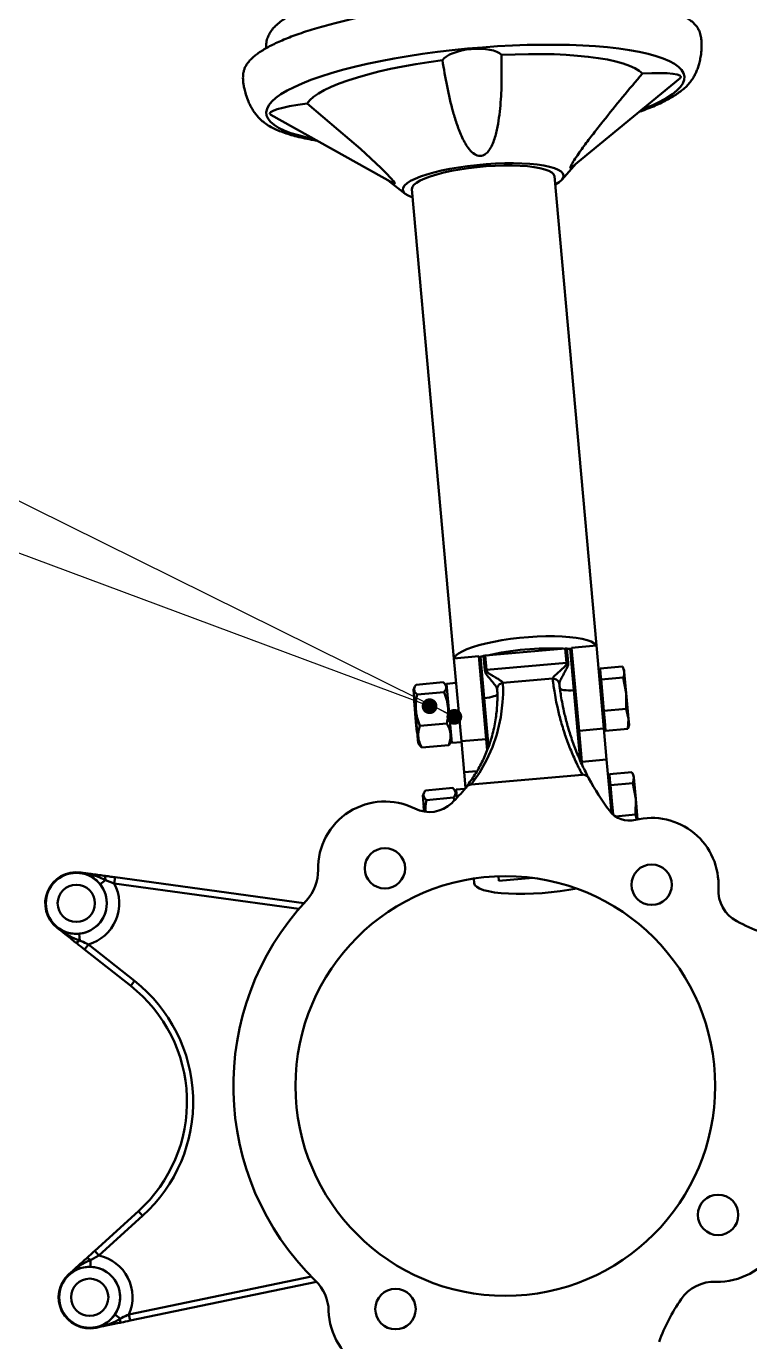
# Model space of a CAD drawing. Header units: millimetres. Extents: x 10 to 584, y 10 to 410.
# Drawn here: x 390.8 to 437.3, y 254.2 to 338.8 of the extents above; entities that cross this region are included whole.
import ezdxf

# ---------------------------------------------------------------- set-up
doc = ezdxf.new("R2010")
doc.units = ezdxf.units.MM
doc.layers.add('10', color=7, linetype='Continuous')
doc.dimstyles.new('SLDDIMSTYLE3', dxfattribs={"dimtxt": 0.18, "dimasz": 1.016, "dimexe": 0, "dimexo": 0.0625, "dimgap": 0, "dimtad": 0, "dimtih": 1, "dimtoh": 1, "dimdec": 0, "dimrnd": 1e-09, "dimzin": 0, "dimdsep": 46, "dimtxsty": 'Standard', "dimblk1": 'DOT', "dimblk2": 'DOT', "dimsah": 1, "dimcen": 0.09, "dimadec": 0, "dimazin": 0, "dimtfac": 1.016, "dimtdec": 0, "dimtofl": 0, "dimtmove": 0, "dimatfit": 3, "dimldrblk": 'DOT', "dimfxl": 1, "dimfrac": 2, "dimtolj": 1, "dimtzin": 0, "dimarcsym": 0})

# ---------------------------------------------------------------- blocks, each defined once
blk = doc.blocks.new('_Dot')
at = {"color": 0, "linetype": 'ByBlock', "lineweight": -2}
blk.add_line((-0.5, 0), (-1, 0), dxfattribs=at)
at = {"color": 0, "linetype": 'ByBlock', "const_width": 0.5}
blk.add_lwpolyline([(-0.25, 0, 1), (0.25, 0, 1)], format="xyb", close=True, dxfattribs=at)

msp = doc.modelspace()

# ---------------------------------------------------------------- linework, layer by layer
at = {"color": 7, "linetype": 'Continuous', "lineweight": 50}
for p, q in [((425.8619, 329.7603), (432.8231, 335.4839)), ((406.4893, 333.1251), (414.365, 328.7251)), ((427.439, 298.9757), (424.7347, 329.1676)), ((425.2146, 328.9417), (426.1317, 329.982)), ((414.0519, 328.9), (415.1393, 328.0392)), ((415.5714, 328.3468), (418.2757, 298.1549)), ((425.4385, 298.7965), (420.2762, 298.3341)), ((425.5208, 297.8775), (425.4385, 298.7965)), ((425.5456, 298.7917), (425.6275, 297.8765)), ((425.8, 298.7789), (425.7503, 298.7771)), ((425.7503, 298.7771), (425.9893, 296.1087)), ((425.8, 298.7789), (426.0389, 296.1126)), ((427.439, 298.9757), (425.8454, 298.833)), ((425.8454, 298.833), (426.3233, 293.497)), ((427.439, 298.9757), (427.917, 293.6397)), ((419.8693, 298.2977), (418.2757, 298.1549)), ((418.7536, 292.819), (418.2757, 298.1549)), ((419.8693, 298.2977), (420.3473, 292.9617)), ((419.9265, 298.2201), (419.8775, 298.2061)), ((419.9728, 298.2596), (419.9236, 298.2525)), ((419.9236, 298.2525), (420.1624, 295.5862)), ((420.2118, 295.5912), (419.9728, 298.2596)), ((420.2537, 297.3951), (420.1717, 298.3103)), ((420.2762, 298.3341), (420.3585, 297.4151)), ((420.3585, 297.4151), (425.5208, 297.8775)), ((427.6927, 297.2645), (427.6029, 297.146)), ((427.6706, 297.5112), (429.101, 297.6394)), ((427.7029, 297.1498), (427.6706, 297.5112)), ((427.7353, 296.7885), (427.7029, 297.1498)), ((429.2226, 297.4015), (429.1669, 297.5201)), ((429.2226, 297.4015), (429.2328, 297.2869)), ((429.2328, 297.2869), (429.3553, 295.9192)), ((415.7445, 296.31), (415.6651, 296.139)), ((417.5861, 296.6172), (415.8412, 296.4609)), ((417.8165, 296.3317), (417.7081, 296.4859)), ((418.4175, 296.5713), (417.8, 296.516)), ((418.1408, 292.7112), (417.8, 296.516)), ((424.6205, 296.8674), (421.4202, 296.5807)), ((421.421, 296.5716), (421.4208, 296.5747)), ((427.7353, 296.7885), (429.1658, 296.9166)), ((427.8255, 295.7821), (427.7353, 296.7885)), ((429.1658, 296.9166), (429.3553, 295.9192)), ((415.6651, 296.139), (415.8655, 293.9017)), ((415.7271, 295.4474), (415.7089, 295.4257)), ((415.8311, 294.0623), (415.7089, 295.4257)), ((417.6421, 295.9916), (415.8972, 295.8353)), ((420.1624, 295.5862), (420.2118, 295.5912)), ((420.1624, 295.5862), (420.4514, 292.3596)), ((420.491, 292.4742), (420.2118, 295.5912)), ((426.0389, 296.1126), (425.9893, 296.1087)), ((425.9893, 296.1087), (426.3933, 291.5978)), ((426.0389, 296.1126), (426.4562, 291.4534)), ((427.9156, 294.7758), (427.8255, 295.7821)), ((429.3553, 295.9192), (429.346, 294.9039)), ((429.3553, 295.9192), (429.5032, 294.2679)), ((427.9156, 294.7758), (429.346, 294.9039)), ((427.9734, 294.1309), (427.9156, 294.7758)), ((429.346, 294.9039), (429.5032, 294.2679)), ((415.8893, 293.4125), (415.8311, 294.0623)), ((415.8655, 293.9017), (415.9729, 292.7028)), ((417.8232, 293.9698), (416.0783, 293.8135)), ((420.2886, 293.6164), (420.3384, 293.6209)), ((426.2149, 294.1472), (426.2647, 294.1517)), ((426.3233, 293.497), (427.917, 293.6397)), ((427.8996, 293.8333), (428.009, 293.7326)), ((428.0952, 291.6496), (427.917, 293.6397)), ((428.0311, 293.4859), (427.9734, 294.1309)), ((429.5032, 294.2679), (429.4616, 293.614)), ((429.5032, 294.2679), (429.5389, 293.8697)), ((429.5053, 293.7431), (429.5389, 293.8697)), ((415.8893, 293.4125), (415.911, 293.3944)), ((418.045, 292.7244), (418.1243, 292.8955)), ((418.7536, 292.819), (420.3473, 292.9617)), ((418.7536, 292.819), (418.9319, 290.8288)), ((420.4115, 292.2445), (420.3473, 292.9617)), ((426.5016, 291.5069), (426.3233, 293.497)), ((428.0311, 293.4859), (429.4616, 293.614)), ((415.9729, 292.7028), (416.0814, 292.5485)), ((417.9482, 292.5736), (416.2034, 292.4173)), ((418.1408, 292.7112), (418.7583, 292.7665)), ((426.5016, 291.5069), (428.0952, 291.6496)), ((426.5016, 291.5069), (426.5173, 291.3315)), ((428.0952, 291.6496), (428.4033, 288.2104)), ((418.9319, 290.8288), (419.7486, 290.902)), ((419.0219, 289.8237), (418.9319, 290.8288)), ((419.3755, 290.0311), (426.5363, 290.6725)), ((428.3013, 290.4697), (428.2115, 290.3513)), ((428.2792, 290.7165), (429.7096, 290.8446)), ((428.3116, 290.3551), (428.2792, 290.7165)), ((428.3439, 289.9937), (428.3116, 290.3551)), ((429.8312, 290.6068), (429.7756, 290.7254)), ((429.8312, 290.6068), (429.8414, 290.4921)), ((429.8414, 290.4921), (429.9639, 289.1244)), ((416.3531, 289.5153), (416.2737, 289.3442)), ((418.1947, 289.8224), (416.4498, 289.6661)), ((418.4251, 289.5369), (418.3167, 289.6912)), ((418.9811, 289.7725), (418.4086, 289.7212)), ((418.4576, 289.1743), (418.4086, 289.7212)), ((428.3439, 289.9937), (429.7744, 290.1218)), ((428.4341, 288.9874), (428.3439, 289.9937)), ((429.7744, 290.1218), (429.9639, 289.1244)), ((416.2737, 289.3442), (416.3677, 288.2947)), ((416.3357, 288.6526), (416.3176, 288.6309)), ((416.3474, 288.298), (416.3176, 288.6309)), ((418.2507, 289.1968), (416.5058, 289.0405)), ((418.2507, 289.1968), (418.3029, 289.0368)), ((428.513, 288.1061), (428.4341, 288.9874)), ((429.9639, 289.1244), (429.9546, 288.1092)), ((429.9639, 289.1244), (430.083, 287.7956)), ((428.6601, 287.9932), (429.9546, 288.1092)), ((429.9546, 288.1092), (430.0355, 287.7821)), ((394.2509, 284.3789), (394.2508, 284.3783)), ((394.2638, 284.3765), (394.2508, 284.3783)), ((394.2509, 284.3789), (394.2613, 284.3774)), ((395.5097, 283.621), (395.8465, 283.89)), ((396.4232, 283.6759), (395.8465, 283.89)), ((396.4778, 284.0722), (396.4232, 283.6759)), ((408.2966, 282.0408), (396.4232, 283.6759)), ((396.4778, 284.0722), (408.614, 282.4008)), ((419.5439, 283.9959), (419.5708, 283.6955)), ((421.1371, 284.1434), (421.1644, 283.8383)), ((421.1644, 283.8383), (423.3525, 284.0342)), ((392.7395, 280.8272), (392.7399, 280.8276)), ((392.7478, 280.8207), (392.7395, 280.8272)), ((392.7399, 280.8276), (392.7502, 280.8195)), ((394.1585, 280.4456), (394.1982, 280.0164)), ((394.5046, 279.4352), (394.7523, 279.7493)), ((397.481, 277.0877), (394.5046, 279.4352)), ((394.7523, 279.7493), (397.7287, 277.4018)), ((397.481, 277.0877), (397.7287, 277.4018)), ((395.1641, 260.0465), (397.9742, 262.5908)), ((397.9742, 262.5908), (398.2427, 262.2943)), ((398.2427, 262.2943), (395.4326, 259.75)), ((395.1641, 260.0465), (395.4326, 259.75)), ((394.8875, 259.0148), (394.8979, 259.4457)), ((395.4326, 259.75), (394.8979, 259.4457)), ((393.4978, 258.5377), (393.5056, 258.5448)), ((393.4978, 258.5377), (393.4982, 258.5373)), ((393.5079, 258.5461), (393.4982, 258.5373)), ((397.3665, 255.9459), (409.1014, 258.3842)), ((409.4399, 258.046), (397.4479, 255.5543)), ((396.4514, 255.9387), (396.8057, 255.6932)), ((397.4479, 255.5543), (397.3665, 255.9459)), ((395.2469, 255.0975), (395.2598, 255.1002)), ((395.247, 255.097), (395.2469, 255.0975)), ((395.2573, 255.0991), (395.247, 255.097))]:
    msp.add_line(p, q, dxfattribs=at)
at = {"color": 7, "linetype": 'Continuous', "lineweight": 50, "flags": 128}
for points in [[(433.0949, 335.5915), (433.0404, 335.8058), (432.9161, 336.0127), (432.7226, 336.2111), (432.4609, 336.4), (432.1324, 336.5784), (431.7388, 336.7454), (431.2823, 336.9001), (430.765, 337.0417), (430.1898, 337.1695), (429.5597, 337.2827), (428.8779, 337.3809), (428.1479, 337.4634), (427.3737, 337.53), (426.5592, 337.5801), (425.7086, 337.6136), (424.8265, 337.6302), (423.9173, 337.63), (422.9859, 337.6128), (422.0371, 337.5788), (421.0759, 337.5282), (420.1072, 337.4612), (419.1361, 337.3782), (418.1677, 337.2796), (417.2071, 337.1659), (416.2591, 337.0377), (415.3288, 336.8957), (414.4211, 336.7406), (413.5406, 336.5733), (412.6919, 336.3945), (411.8796, 336.2053), (411.1077, 336.0066), (410.3803, 335.7995), (409.7013, 335.585), (409.0741, 335.3642), (408.5021, 335.1384), (407.9882, 334.9087), (407.535, 334.6762), (407.1451, 334.4422), (406.8203, 334.2079), (406.5624, 333.9746), (406.3727, 333.7434), (406.2522, 333.5156), (406.2016, 333.2923), (406.2211, 333.0747), (406.3106, 332.864), (406.4696, 332.6612), (406.6974, 332.4674), (406.9926, 332.2836), (407.3539, 332.1108), (407.7792, 331.9499), (408.2665, 331.8016), (408.813, 331.6669), (409.2656, 331.574)], [(430.3974, 335.7795), (430.1894, 335.9577), (429.9115, 336.1255), (429.5656, 336.2818), (429.1539, 336.4255), (428.6792, 336.5556), (428.1447, 336.6714), (427.5538, 336.7721), (426.9104, 336.8569), (426.219, 336.9254), (425.4839, 336.977), (424.7102, 337.0115), (423.9029, 337.0286), (423.0674, 337.0281), (422.2093, 337.0102), (421.3341, 336.9748)], [(417.5304, 336.6341), (416.6629, 336.5134), (415.8152, 336.3785), (414.9929, 336.2305), (414.2015, 336.0702), (413.4462, 335.8988), (412.7321, 335.7174), (412.0638, 335.5271), (411.4458, 335.3293), (410.8821, 335.1252), (410.3767, 334.9163), (409.9326, 334.7038), (409.5531, 334.4892), (409.2404, 334.274), (408.9968, 334.0595), (408.8238, 333.8472)], [(430.3666, 333.4641), (430.5165, 333.5224), (431.0598, 333.7503), (431.5437, 333.9816), (431.9655, 334.2149), (432.3231, 334.4492), (432.6147, 334.6832), (432.8386, 334.9156), (432.9938, 335.1452), (433.0794, 335.3709), (433.0949, 335.5915)], [(414.3652, 328.7255), (414.4347, 328.6926), (414.4694, 328.699), (414.4522, 328.7502), (414.3835, 328.8494), (414.2095, 329.0547), (413.9181, 329.3634), (413.5949, 329.685), (412.9357, 330.308), (412.257, 330.9217), (410.8534, 332.1436), (408.8238, 333.8472), (408.8238, 333.8472)], [(425.3294, 329.2208), (425.2823, 329.3524), (425.1659, 329.4759), (424.9817, 329.5896), (424.7322, 329.6921), (424.4207, 329.782), (424.0516, 329.858), (423.6297, 329.9191), (423.1608, 329.9645), (422.6512, 329.9936), (422.1079, 330.006), (421.5381, 330.0014), (420.9496, 329.9801), (420.3503, 329.9422), (419.7483, 329.8883), (419.1519, 329.8191), (418.5689, 329.7355), (418.0074, 329.6387), (417.4749, 329.53), (416.9786, 329.4108), (416.5253, 329.2828), (416.121, 329.1477), (415.7712, 329.0073), (415.4807, 328.8635), (415.2533, 328.7182), (415.0923, 328.5736), (414.9996, 328.4313), (414.9767, 328.2935), (415.0238, 328.162), (415.1402, 328.0385), (415.3244, 327.9247), (415.5739, 327.8222), (415.6197, 327.807)], [(424.7347, 329.1676), (424.687, 329.293), (424.5679, 329.41), (424.3791, 329.5167), (424.1237, 329.6114), (423.8056, 329.6927), (423.43, 329.7592), (423.0026, 329.8099), (422.5304, 329.844), (422.0206, 329.8609), (421.4814, 329.8605), (420.9212, 329.8426), (420.3489, 329.8077), (419.7736, 329.7561), (419.2042, 329.6889), (418.6498, 329.6069), (418.1191, 329.5115), (417.6204, 329.4042), (417.1617, 329.2867), (416.7502, 329.1609), (416.3923, 329.0287), (416.0938, 328.8922), (415.8593, 328.7536), (415.6925, 328.615), (415.596, 328.4787), (415.5714, 328.3468), (415.5714, 328.3468)], [(424.7831, 328.6277), (424.8254, 328.6509), (425.0527, 328.7961), (425.2138, 328.9408), (425.3064, 329.083), (425.3294, 329.2208)], [(418.2947, 298.1566), (418.3087, 298.1935), (418.4051, 298.3298), (418.5719, 298.4684), (418.8065, 298.607), (419.105, 298.7435), (419.4629, 298.8757), (419.8744, 299.0015), (420.3331, 299.119), (420.8317, 299.2263), (421.3624, 299.3217), (421.9169, 299.4036), (422.4862, 299.4709), (423.0616, 299.5225), (423.6339, 299.5574), (424.1941, 299.5753), (424.7333, 299.5757), (425.243, 299.5588), (425.7153, 299.5247), (426.1426, 299.474), (426.5183, 299.4075), (426.8363, 299.3262), (427.0918, 299.2315), (427.2806, 299.1248), (427.3997, 299.0078), (427.42, 298.974)], [(427.42, 298.974), (427.3997, 299.0078), (427.2806, 299.1248), (427.0918, 299.2315), (426.8363, 299.3262), (426.5183, 299.4075), (426.1426, 299.474), (425.7153, 299.5247), (425.243, 299.5588), (424.7333, 299.5757), (424.1941, 299.5753), (423.6339, 299.5574), (423.0616, 299.5225), (422.4862, 299.4709), (421.9169, 299.4036), (421.3624, 299.3217), (420.8317, 299.2263), (420.3331, 299.119), (419.8744, 299.0015), (419.4629, 298.8757), (419.105, 298.7435), (418.8065, 298.607), (418.5719, 298.4684), (418.4051, 298.3298), (418.3087, 298.1935), (418.2947, 298.1566)], [(424.6244, 296.8451), (424.643, 296.9083), (424.7229, 297.0118), (424.9045, 297.1846), (425.1432, 297.3899), (425.4094, 297.6419), (425.5069, 297.7885), (425.5208, 297.8775), (425.5208, 297.8775), (425.5208, 297.8775)], [(421.4208, 296.5747), (421.4207, 296.5788), (421.4252, 296.4818), (421.4318, 296.2419), (421.431, 295.8525), (421.407, 295.3381), (421.291, 294.3793), (421.0345, 293.2678), (420.7501, 292.4382), (420.3776, 291.6079), (419.9146, 290.7954), (419.3755, 290.0311), (419.3755, 290.0311), (419.3755, 290.0311)], [(425.0736, 296.2401), (425.0942, 296.2017), (425.148, 296.1676), (425.2332, 296.1392), (425.3466, 296.1175), (425.4841, 296.1032), (425.6409, 296.0968), (425.8114, 296.0987), (425.9893, 296.1087)], [(420.2118, 295.5912), (420.3887, 295.613), (420.5567, 295.6415), (420.7099, 295.6755), (420.8428, 295.7141), (420.9505, 295.7556), (421.0292, 295.7987), (421.0762, 295.8418), (421.0896, 295.8833)], [(395.7573, 284.1714), (395.7771, 284.1639), (395.7951, 284.1472), (395.8109, 284.1218), (395.8242, 284.0881), (395.8346, 284.0471), (395.8419, 283.9996), (395.8459, 283.9468), (395.8465, 283.89)], [(419.5708, 283.6955), (419.6185, 283.5701), (419.7376, 283.4531), (419.9264, 283.3464), (420.1819, 283.2516), (420.4999, 283.1704), (420.8756, 283.1039), (421.3029, 283.0532), (421.7752, 283.0191), (422.2849, 283.0021), (422.8241, 283.0026), (423.3843, 283.0204), (423.9566, 283.0554), (424.532, 283.1069), (425.1013, 283.1742), (425.6558, 283.2562), (426.1684, 283.348)], [(393.9335, 279.8855), (393.9526, 279.8765), (393.9771, 279.8751), (394.0065, 279.8813), (394.0399, 279.8951), (394.0767, 279.9161), (394.116, 279.9438), (394.1568, 279.9775), (394.1982, 280.0164)], [(394.625, 259.5584), (394.6435, 259.5687), (394.6678, 259.5717), (394.6975, 259.5675), (394.7318, 259.556), (394.7699, 259.5376), (394.811, 259.5127), (394.854, 259.4818), (394.8979, 259.4457)], [(396.7359, 255.4063), (396.7551, 255.4151), (396.7719, 255.433), (396.786, 255.4595), (396.7969, 255.494), (396.8045, 255.5356), (396.8085, 255.5835), (396.8089, 255.6364), (396.8057, 255.6932)]]:
    msp.add_lwpolyline(points, dxfattribs=at)
at = {"color": 7, "linetype": 'Continuous', "lineweight": 50}
for centre, radius in [((413.8295, 284.6468), 1.3), ((393.978, 282.3976), 1.9581), ((430.9907, 283.5925), 1.3), ((393.978, 282.3976), 1.2), ((421.5826, 270.6508), 13.5), ((435.2645, 262.3557), 1.3), ((394.8402, 257.0551), 1.9581), ((394.8402, 257.0551), 1.2), ((414.5116, 256.298), 1.3)]:
    msp.add_circle(centre, radius, dxfattribs=at)
for centre, radius, start, end in [((424.5111, 280.1022), 18.6974, 87.608524, 102.628195), ((425.4742, 298.3981), 0.4, 79.716369, 95.11836), ((425.7152, 299.7264), 0.95, 259.716369, 272.11836), ((419.8387, 299.2001), 0.95, 278.11836, 290.52035), ((420.3119, 297.9357), 0.4, 95.11836, 110.52035), ((425.5689, 297.3445), 0.5352, 83.708067, 95.155584), ((420.4059, 296.882), 0.5352, 95.081135, 106.528652), ((441.7568, 298.4023), 16.8095, 208.319742, 216.680177), ((411.6026, 295.7014), 9.4654, 313.569789, 321.706099), ((413.8295, 284.6468), 4.3, 63.367134, 181.265114), ((416.6908, 290.3525), 2.083, 243.367134, 313.569789), ((429.56, 289.3176), 1.6012, 216.680177, 284.030902), ((430.9907, 283.5925), 4.3, 356.744704, 104.030902), ((393.978, 282.3976), 2, 82.158656, 231.738063), ((393.978, 282.3976), 1.9995, 82.158656, 231.738063), ((394.2604, 284.3708), 0.00667, 58.585253, 81.763406), ((406.7312, 284.49), 2.8, 317.02047, 1.265114), ((393.978, 282.3976), 1.9603, 275.281257, 38.615462), ((393.978, 282.3976), 2.7592, 286.295666, 27.601053), ((437.5225, 283.221), 2.2424, 176.744704, 241.887489), ((421.5826, 270.6508), 17.5, 137.02047, 225.736395), ((442.1203, 291.8274), 12, 241.887489, 250.094859), ((392.7519, 280.826), 0.00667, 232.133313, 255.311466), ((391.6, 269.6308), 9.497, 312.158656, 51.738063), ((391.6, 269.6308), 9.897, 312.158656, 51.738063), ((435.2645, 262.3557), 4.3, 268.091804, 29.453022), ((394.8402, 257.0551), 1.9603, 325.281257, 88.615462), ((394.8402, 257.0551), 2.7592, 336.295666, 77.601053), ((394.8402, 257.0551), 2, 132.158656, 281.738063), ((394.8402, 257.0551), 1.9995, 132.158656, 281.738063), ((393.51, 258.5398), 0.00667, 108.585253, 131.763406), ((407.414, 256.1132), 2.8, 1.491751, 45.736395), ((435.0343, 255.4474), 2.6122, 88.091804, 145.373749), ((442.7593, 250.113), 12, 145.373749, 160.094859), ((414.5116, 256.298), 4.3, 181.491751, 300.825093), ((395.2559, 255.1056), 0.00667, 282.133313, 305.311466)]:
    msp.add_arc(centre, radius, start, end, dxfattribs=at)
for centre, major_axis, ratio, start_param, end_param in [((419.453, 336.573), (1.992, 0.1784), 0.3907076, 0.3019784, 2.8396142), ((429.4027, 335.2608), (3.473, 0.3111), 0.1285389, 6.0970035, 7.5520032), ((409.8948, 333.5135), (3.473, 0.3111), 0.1285389, 1.8727748, 3.3277745)]:
    msp.add_ellipse(centre, major_axis=major_axis, ratio=ratio, start_param=start_param, end_param=end_param, dxfattribs=at)
for points, knots in [([(430.9575, 340.1256), (430.8609, 340.178), (430.6837, 340.2743), (430.4262, 340.3913), (430.1983, 340.4865), (429.967, 340.5752), (429.6903, 340.672), (429.3213, 340.788), (428.8377, 340.9207), (428.2196, 341.0635), (427.5334, 341.1944), (426.7779, 341.3124), (426.0312, 341.4064), (425.3333, 341.476), (424.7554, 341.5229), (424.2087, 341.5597), (423.5927, 341.5926), (422.841, 341.6207), (421.9504, 341.6379), (420.9241, 341.6376), (419.6074, 341.6099), (418.0559, 341.5358), (416.3507, 341.4009), (414.7321, 341.2221), (413.3877, 341.0295), (412.2982, 340.8414), (411.4496, 340.6729), (410.667, 340.4958), (409.9849, 340.3201), (409.4115, 340.1524), (408.9438, 339.9994), (408.5021, 339.8385), (408.1135, 339.6772), (407.756, 339.5072), (407.4249, 339.3259), (407.0973, 339.1091), (406.8096, 338.868), (406.582, 338.6166), (406.4149, 338.3709), (406.2812, 338.0894), (406.1843, 337.7668), (406.1835, 337.5271), (406.183, 337.4001)], [0, 0, 0, 0, 0.0169899, 0.0311661, 0.0418759, 0.053681, 0.0677221, 0.0839518, 0.1072303, 0.1337251, 0.1624368, 0.1883657, 0.2175978, 0.240956, 0.2586408, 0.2742225, 0.2936028, 0.3167957, 0.3436935, 0.3741858, 0.4080019, 0.4593036, 0.5096185, 0.559016, 0.6075619, 0.6394978, 0.6710241, 0.7001578, 0.7308362, 0.7569633, 0.7786482, 0.8000037, 0.8264238, 0.8455538, 0.8668173, 0.8903051, 0.9138676, 0.9341588, 0.9511727, 0.9652453, 0.9815943, 1, 1, 1, 1]), ([(430.1791, 333.3099), (430.2476, 333.3337), (430.4913, 333.4183), (430.8747, 333.5681), (431.3281, 333.7588), (431.7427, 333.9532), (432.1216, 334.1514), (432.4653, 334.3545), (432.7758, 334.565), (433.0554, 334.7867), (433.2993, 335.019), (433.5024, 335.2578), (433.666, 335.4972), (433.7977, 335.7359), (433.9086, 335.9853), (434.0055, 336.2595), (434.0903, 336.5726), (434.1615, 336.9454), (434.201, 337.3239), (434.2078, 337.6642), (434.1931, 337.928), (434.1627, 338.1484), (434.118, 338.3413), (434.0542, 338.5241), (433.9596, 338.7105), (433.8252, 338.8945), (433.6463, 339.0728), (433.4278, 339.2405), (433.1664, 339.4005), (432.8547, 339.5555), (432.4932, 339.7037), (432.0828, 339.8438), (431.6249, 339.9748), (431.1211, 340.0958), (430.5732, 340.2063), (429.9833, 340.3057), (429.3537, 340.3935), (428.687, 340.4693), (427.9859, 340.5327), (427.2533, 340.5836), (426.4926, 340.6216), (425.7075, 340.6467), (424.9023, 340.6589), (424.0823, 340.6583), (423.2553, 340.6452), (422.4356, 340.6204), (421.6497, 340.5861), (420.9627, 340.5477), (420.3452, 340.507), (419.7495, 340.4625), (419.0089, 340.4), (418.3347, 340.3345), (417.6659, 340.2625), (417.0939, 340.1962), (416.4175, 340.1105), (415.7151, 340.0136), (414.9905, 339.9047), (414.257, 339.7848), (413.5233, 339.6547), (412.7968, 339.5151), (412.0835, 339.3667), (411.3883, 339.2104), (410.7156, 339.0468), (410.0691, 338.8768), (409.4522, 338.7013), (408.8677, 338.5209), (408.3179, 338.3367), (407.805, 338.1493), (407.3306, 337.9598), (406.8961, 337.7688), (406.5023, 337.5772), (406.1498, 337.3858), (405.8387, 337.1952), (405.5686, 337.0059), (405.3387, 336.8182), (405.1474, 336.6319), (404.9928, 336.4459), (404.8736, 336.2592), (404.789, 336.0731), (404.7354, 335.8878), (404.7068, 335.7016), (404.6977, 335.5097), (404.7061, 335.2994), (404.7344, 335.0571), (404.7899, 334.7654), (404.8897, 334.3925), (405.0297, 334.0111), (405.1923, 333.6684), (405.3456, 333.4032), (405.507, 333.1708), (405.6852, 332.9576), (405.8987, 332.7476), (406.1687, 332.5345), (406.4905, 332.3355), (406.8583, 332.1544), (407.2524, 331.9956), (407.6866, 331.8509), (408.1636, 331.7182), (408.6847, 331.5987), (409.123, 331.5112), (409.4003, 331.468), (409.4766, 331.4561)], [0, 0, 0, 0, 0.0045774, 0.0162749, 0.0279233, 0.0395172, 0.0510561, 0.0625465, 0.0740043, 0.0854417, 0.0967534, 0.1067151, 0.1145223, 0.1208679, 0.1264582, 0.1318057, 0.1373233, 0.1433774, 0.1506908, 0.1559864, 0.160721, 0.1653682, 0.1703728, 0.1765013, 0.1847869, 0.1960006, 0.2076573, 0.219152, 0.2312028, 0.2436159, 0.256261, 0.2690566, 0.2819533, 0.2949198, 0.3079354, 0.3209852, 0.3340583, 0.3471455, 0.3602386, 0.3733291, 0.3864072, 0.3994603, 0.4124699, 0.4254057, 0.4382117, 0.4507687, 0.4627635, 0.4735969, 0.4814511, 0.490221, 0.5000151, 0.5142639, 0.5201145, 0.5298007, 0.5398398, 0.5505827, 0.5617564, 0.5732486, 0.5849691, 0.5968529, 0.6088513, 0.6209261, 0.633047, 0.6451889, 0.6573301, 0.6694515, 0.6815352, 0.6935642, 0.7055216, 0.7173899, 0.7291508, 0.7407846, 0.7522696, 0.7635817, 0.7746935, 0.7855735, 0.79618, 0.8064354, 0.8159489, 0.8238185, 0.8298204, 0.8346826, 0.8390641, 0.8435018, 0.8483844, 0.854347, 0.862557, 0.8683951, 0.8741278, 0.8799897, 0.8865865, 0.8946791, 0.9053827, 0.9189372, 0.9315386, 0.9440482, 0.9567465, 0.9695188, 0.9823198, 0.9951291, 1, 1, 1, 1]), ([(417.5304, 336.6341), (417.623, 336.0761), (417.8086, 334.9588), (418.1331, 333.5705), (418.4708, 332.4707), (418.7338, 331.7937), (419.0032, 331.2679), (419.2506, 330.8927), (419.5125, 330.6237), (419.7695, 330.495), (419.9559, 330.4628), (420.146, 330.4995), (420.3473, 330.616), (420.5558, 330.848), (420.7378, 331.1818), (420.9292, 331.6923), (421.0879, 332.3445), (421.2421, 333.3963), (421.3575, 334.9443), (421.3428, 336.2228), (421.3341, 336.9748)], [0, 0, 0, 0, 0.1259369, 0.2521622, 0.3151391, 0.3783848, 0.4098858, 0.4417032, 0.4734846, 0.4855233, 0.4976726, 0.5086533, 0.5212427, 0.5419637, 0.5706987, 0.6002139, 0.6577954, 0.7154621, 0.8326392, 1, 1, 1, 1]), ([(430.3974, 335.7795), (429.9705, 335.2713), (429.1157, 334.2536), (428.0628, 332.9591), (427.2373, 331.9076), (426.7344, 331.2427), (426.3474, 330.7057), (426.0728, 330.3055), (425.8758, 329.9924), (425.7773, 329.803), (425.7474, 329.718), (425.766, 329.6948), (425.8069, 329.7132), (425.8488, 329.7516), (425.8603, 329.7622)], [0, 0, 0, 0, 0.2394046, 0.4793574, 0.5990758, 0.7193052, 0.7791884, 0.8396727, 0.9000888, 0.9229743, 0.9460699, 0.9669442, 0.9908764, 1, 1, 1, 1]), ([(425.6275, 297.8765), (425.6275, 297.839), (425.6274, 297.7375), (425.5432, 297.5211), (425.3961, 297.2568), (425.235, 296.9728), (425.0871, 296.699), (425.0649, 296.555), (425.0526, 296.4751)], [0, 0, 0, 0, 0.068064, 0.1843902, 0.4007911, 0.5843711, 0.7693606, 1, 1, 1, 1]), ([(421.0685, 296.1183), (421.052, 296.1747), (421.0135, 296.3064), (420.8101, 296.5635), (420.5528, 296.8792), (420.3104, 297.151), (420.2657, 297.3434), (420.2537, 297.3951)], [0, 0, 0, 0, 0.1736759, 0.4052452, 0.6421419, 0.9038691, 1, 1, 1, 1]), ([(420.3585, 297.4151), (420.3585, 297.4151), (420.362, 297.3769), (420.3809, 297.3363), (420.45, 297.2473), (420.5705, 297.1536), (420.7778, 297.0236), (421.0048, 296.8936), (421.2093, 296.7695), (421.3689, 296.6587), (421.3981, 296.6001), (421.4129, 296.5705)], [0, 0, 0, 0, 0.0000051, 0.0729311, 0.0815968, 0.2061212, 0.3330806, 0.5072962, 0.6835952, 0.8400432, 1, 1, 1, 1]), ([(429.101, 297.6394), (429.103, 297.6363), (429.1745, 297.5226), (429.2041, 297.4031), (429.2328, 297.2869)], [0, 0, 0, 0, 0.0269952, 1, 1, 1, 1]), ([(429.2328, 297.2869), (429.23, 297.1953), (429.2262, 297.0728), (429.178, 296.9481), (429.1658, 296.9166)], [0, 0, 0, 0, 0.7469333, 1, 1, 1, 1]), ([(415.8972, 295.8353), (415.8707, 295.8599), (415.7938, 295.9313), (415.7118, 296.0583), (415.6943, 296.2433), (415.7869, 296.3804), (415.8412, 296.4609)], [0, 0, 0, 0, 0.1310038, 0.3805401, 0.636178, 1, 1, 1, 1]), ([(417.5861, 296.6172), (417.6538, 296.5476), (417.768, 296.4304), (417.7852, 296.2454), (417.7279, 296.1058), (417.6638, 296.0205), (417.6421, 295.9916)], [0, 0, 0, 0, 0.3638206, 0.6130486, 0.8689968, 1, 1, 1, 1]), ([(419.0314, 289.8357), (419.2137, 290.0804), (419.5784, 290.57), (420.0343, 291.3695), (420.4114, 292.1995), (420.7293, 293.125), (420.9506, 294.1021), (421.0435, 294.92), (421.0687, 295.4841), (421.0681, 295.8546), (421.0614, 296.0799), (421.0561, 296.1759), (421.0569, 296.1592), (421.0569, 296.1582)], [0, 0, 0, 0, 0.0972897, 0.1945796, 0.2927964, 0.3910098, 0.521958, 0.653793, 0.7377879, 0.8217645, 0.9080487, 0.9943267, 1, 1, 1, 1]), ([(421.4219, 296.5683), (421.3852, 296.5648), (421.3077, 296.5575), (421.2109, 296.4979), (421.1385, 296.4253), (421.0943, 296.352), (421.0705, 296.2877), (421.0607, 296.2388), (421.0577, 296.2104), (421.0568, 296.1958), (421.0564, 296.1846), (421.0563, 296.1735), (421.0564, 296.1653), (421.0567, 296.1531), (421.0573, 296.1347), (421.0578, 296.1216)], [0, 0, 0, 0, 0.0598958, 0.1262007, 0.1809819, 0.2272883, 0.2653293, 0.2937263, 0.3100582, 0.3223381, 0.3382374, 0.3672507, 0.4436216, 0.6046904, 1, 1, 1, 1]), ([(424.6216, 296.8582), (424.6209, 296.8638), (424.6202, 296.8697), (424.6205, 296.8672), (424.6205, 296.867)], [0, 0, 0, 0, 0.9512145, 1, 1, 1, 1]), ([(426.5363, 290.6725), (426.5363, 290.6725), (426.4058, 290.9153), (426.134, 291.4512), (425.7504, 292.3291), (425.4054, 293.2614), (425.1265, 294.1839), (424.9278, 294.9929), (424.7954, 295.6586), (424.7091, 296.1816), (424.655, 296.5724), (424.6264, 296.8149), (424.6231, 296.8447), (424.6216, 296.8582)], [0, 0, 0, 0, 0.0000007, 0.1033199, 0.2158142, 0.3283119, 0.4411735, 0.5540023, 0.6449937, 0.7359568, 0.8291926, 0.9224054, 1, 1, 1, 1]), ([(425.0539, 296.5078), (425.0537, 296.509), (425.0534, 296.5112), (425.0521, 296.5191), (425.0494, 296.5333), (425.0378, 296.5814), (425.0013, 296.6663), (424.9158, 296.765), (424.7938, 296.8308), (424.6891, 296.8573), (424.6337, 296.8447), (424.6247, 296.8426)], [0, 0, 0, 0, 0.0415612, 0.0725248, 0.0981648, 0.1379909, 0.3121163, 0.5213343, 0.7351441, 0.9570957, 1, 1, 1, 1]), ([(425.0549, 296.5033), (425.0563, 296.4909), (425.0593, 296.4637), (425.086, 296.2385), (425.1368, 295.8725), (425.2198, 295.3706), (425.3499, 294.7199), (425.545, 293.9315), (425.8176, 293.0333), (426.1545, 292.1249), (426.541, 291.232), (426.8191, 290.6973), (426.9591, 290.428)], [0, 0, 0, 0, 0.0748025, 0.1640625, 0.2533419, 0.3450886, 0.4368653, 0.5488487, 0.6608643, 0.773358, 0.8858484, 1, 1, 1, 1]), ([(416.0783, 293.8135), (416.0163, 293.9848), (415.8911, 294.3312), (415.8098, 294.8538), (415.815, 295.3607), (415.8696, 295.6761), (415.8972, 295.8353)], [0, 0, 0, 0, 0.2646054, 0.5349487, 0.7653436, 1, 1, 1, 1]), ([(417.6421, 295.9916), (417.7041, 295.8202), (417.8293, 295.4738), (417.9106, 294.9513), (417.9054, 294.4443), (417.8508, 294.1289), (417.8232, 293.9698)], [0, 0, 0, 0, 0.2646054, 0.5349487, 0.7653436, 1, 1, 1, 1]), ([(416.2034, 292.4173), (416.1463, 292.5343), (416.0308, 292.7709), (415.9641, 293.1308), (415.9832, 293.4823), (416.0464, 293.7024), (416.0783, 293.8135)], [0, 0, 0, 0, 0.2646054, 0.5349487, 0.7653436, 1, 1, 1, 1]), ([(417.8232, 293.9698), (417.8803, 293.8527), (417.9957, 293.6161), (418.0625, 293.2562), (418.0433, 292.9047), (417.9801, 292.6846), (417.9482, 292.5736)], [0, 0, 0, 0, 0.2646054, 0.5349487, 0.7653436, 1, 1, 1, 1]), ([(429.4616, 293.614), (429.4755, 293.6457), (429.4949, 293.6896), (429.4987, 293.7328), (429.4998, 293.7449)], [0, 0, 0, 0, 0.7196264, 1, 1, 1, 1]), ([(416.0896, 292.5513), (416.1007, 292.5311), (416.1262, 292.4846), (416.1754, 292.4417), (416.2034, 292.4173)], [0, 0, 0, 0, 0.4323677, 1, 1, 1, 1]), ([(417.9482, 292.5736), (417.9713, 292.6025), (418.012, 292.6535), (418.0293, 292.7039), (418.0368, 292.7257)], [0, 0, 0, 0, 0.5675354, 1, 1, 1, 1]), ([(426.9591, 290.428), (426.9285, 290.4737), (426.8673, 290.5653), (426.727, 290.6519), (426.6098, 290.6771), (426.5475, 290.6732), (426.5363, 290.6725)], [0, 0, 0, 0, 0.3178601, 0.6363524, 0.9346275, 1, 1, 1, 1]), ([(429.7096, 290.8446), (429.7116, 290.8415), (429.7832, 290.7279), (429.8127, 290.6084), (429.8414, 290.4921)], [0, 0, 0, 0, 0.0269952, 1, 1, 1, 1]), ([(429.8414, 290.4921), (429.8386, 290.4006), (429.8349, 290.278), (429.7866, 290.1534), (429.7744, 290.1218)], [0, 0, 0, 0, 0.7469333, 1, 1, 1, 1]), ([(416.5058, 289.0405), (416.4793, 289.0651), (416.4024, 289.1365), (416.3204, 289.2636), (416.303, 289.4486), (416.3955, 289.5856), (416.4498, 289.6661)], [0, 0, 0, 0, 0.1310038, 0.3805401, 0.636178, 1, 1, 1, 1]), ([(418.1947, 289.8224), (418.2624, 289.7529), (418.3767, 289.6357), (418.3938, 289.4507), (418.3365, 289.3111), (418.2724, 289.2257), (418.2507, 289.1968)], [0, 0, 0, 0, 0.3638206, 0.6130486, 0.8689968, 1, 1, 1, 1]), ([(419.3755, 290.0311), (419.324, 290.0207), (419.2213, 289.9999), (419.1066, 289.9213), (419.0519, 289.859), (419.0314, 289.8357)], [0, 0, 0, 0, 0.3858757, 0.770118, 1, 1, 1, 1]), ([(416.4331, 288.2952), (416.432, 288.3842), (416.429, 288.6346), (416.4757, 288.8814), (416.5058, 289.0405)], [0, 0, 0, 0, 0.35546386, 1, 1, 1, 1]), ([(394.2613, 284.3774), (394.4774, 284.3477), (394.8361, 284.2983), (395.3379, 284.2292), (395.6173, 284.1907), (395.7573, 284.1714)], [0, 0, 0, 0, 0.4305803, 0.7147163, 1, 1, 1, 1]), ([(395.5097, 283.621), (395.4674, 283.671), (395.3126, 283.8542), (395.0381, 284.0736), (394.706, 284.2507), (394.4563, 284.337), (394.3066, 284.3678), (394.2638, 284.3765)], [0, 0, 0, 0, 0.1163096, 0.4257277, 0.6614449, 0.9033678, 1, 1, 1, 1]), ([(395.8465, 283.89), (395.7323, 283.9527), (395.4326, 284.1174), (394.9309, 284.2493), (394.5165, 284.3374), (394.3052, 284.3701), (394.2638, 284.3765)], [0, 0, 0, 0, 0.2337298, 0.6136706, 0.9243994, 1, 1, 1, 1]), ([(395.7573, 284.1714), (395.8729, 284.1555), (396.1073, 284.1232), (396.3532, 284.0894), (396.4778, 284.0722)], [0, 0, 0, 0, 0.49313178, 1, 1, 1, 1]), ([(393.9335, 279.8855), (393.8234, 279.9724), (393.602, 280.147), (393.2042, 280.4607), (392.9191, 280.6856), (392.7478, 280.8207)], [0, 0, 0, 0, 0.2831075, 0.5694209, 1, 1, 1, 1]), ([(392.7502, 280.8195), (392.7861, 280.7948), (392.91, 280.7097), (393.1449, 280.5892), (393.5023, 280.472), (393.8538, 280.4259), (394.0931, 280.4414), (394.1585, 280.4456)], [0, 0, 0, 0, 0.0966327, 0.3327884, 0.5742702, 0.8836898, 1, 1, 1, 1]), ([(392.7502, 280.8195), (392.9658, 280.6657), (393.3652, 280.3808), (393.8585, 280.1029), (394.1384, 280.0317), (394.1982, 280.0164)], [0, 0, 0, 0, 0.4798898, 0.8888769, 1, 1, 1, 1]), ([(394.5046, 279.4352), (394.345, 279.561), (394.1503, 279.7146), (393.9667, 279.8594), (393.9335, 279.8855)], [0, 0, 0, 0, 0.8192562, 1, 1, 1, 1]), ([(394.1982, 280.0164), (394.2325, 280.0004), (394.4148, 279.9153), (394.6011, 279.8236), (394.7523, 279.7493)], [0, 0, 0, 0, 0.18873017, 1, 1, 1, 1]), ([(394.625, 259.5584), (394.7115, 259.6367), (394.8869, 259.7955), (395.0709, 259.962), (395.1641, 260.0465)], [0, 0, 0, 0, 0.4931318, 1, 1, 1, 1]), ([(393.5056, 258.5448), (393.6673, 258.6912), (393.9357, 258.9342), (394.3112, 259.2742), (394.5203, 259.4635), (394.625, 259.5584)], [0, 0, 0, 0, 0.43058026, 0.71471628, 1, 1, 1, 1]), ([(394.8979, 259.4457), (394.7765, 259.3986), (394.4576, 259.2749), (394.0341, 258.9754), (393.7003, 258.7145), (393.5394, 258.5737), (393.5079, 258.5461)], [0, 0, 0, 0, 0.2337298, 0.6136706, 0.9243994, 1, 1, 1, 1]), ([(394.8875, 259.0148), (394.822, 259.0146), (394.5822, 259.0138), (394.2376, 258.9445), (393.8885, 258.804), (393.6619, 258.6682), (393.5421, 258.5732), (393.5079, 258.5461)], [0, 0, 0, 0, 0.1163096, 0.4257277, 0.6614449, 0.9033678, 1, 1, 1, 1]), ([(395.2598, 255.1002), (395.3018, 255.1118), (395.4466, 255.152), (395.6899, 255.2545), (396.0094, 255.4529), (396.2707, 255.6926), (396.4126, 255.8859), (396.4514, 255.9387)], [0, 0, 0, 0, 0.0966327, 0.3327884, 0.5742702, 0.8836898, 1, 1, 1, 1]), ([(395.2598, 255.1002), (395.5162, 255.1665), (395.9912, 255.2893), (396.5212, 255.4886), (396.7556, 255.6572), (396.8057, 255.6932)], [0, 0, 0, 0, 0.4798898, 0.8888769, 1, 1, 1, 1]), ([(397.4479, 255.5543), (397.249, 255.5129), (397.0062, 255.4625), (396.7773, 255.4149), (396.7359, 255.4063)], [0, 0, 0, 0, 0.8192562, 1, 1, 1, 1]), ([(396.8057, 255.6932), (396.8401, 255.7092), (397.0224, 255.7941), (397.2124, 255.8779), (397.3665, 255.9459)], [0, 0, 0, 0, 0.1887302, 1, 1, 1, 1]), ([(396.7359, 255.4063), (396.5986, 255.3778), (396.3224, 255.3204), (395.8265, 255.2174), (395.4709, 255.1435), (395.2573, 255.0991)], [0, 0, 0, 0, 0.2831075, 0.5694209, 1, 1, 1, 1])]:
    msp.add_open_spline(points, degree=3, knots=knots, dxfattribs=at)

# ---------------------------------------------------------------- leaders
at = {"layer": '10'}
for points in [[(418.2984, 294.3935), (345.6416, 330.3874)], [(416.7068, 295.0768), (345.6416, 321.5496)]]:
    msp.add_leader(points, dimstyle='SLDDIMSTYLE3', dxfattribs=at)

doc.saveas('drawing.dxf')
